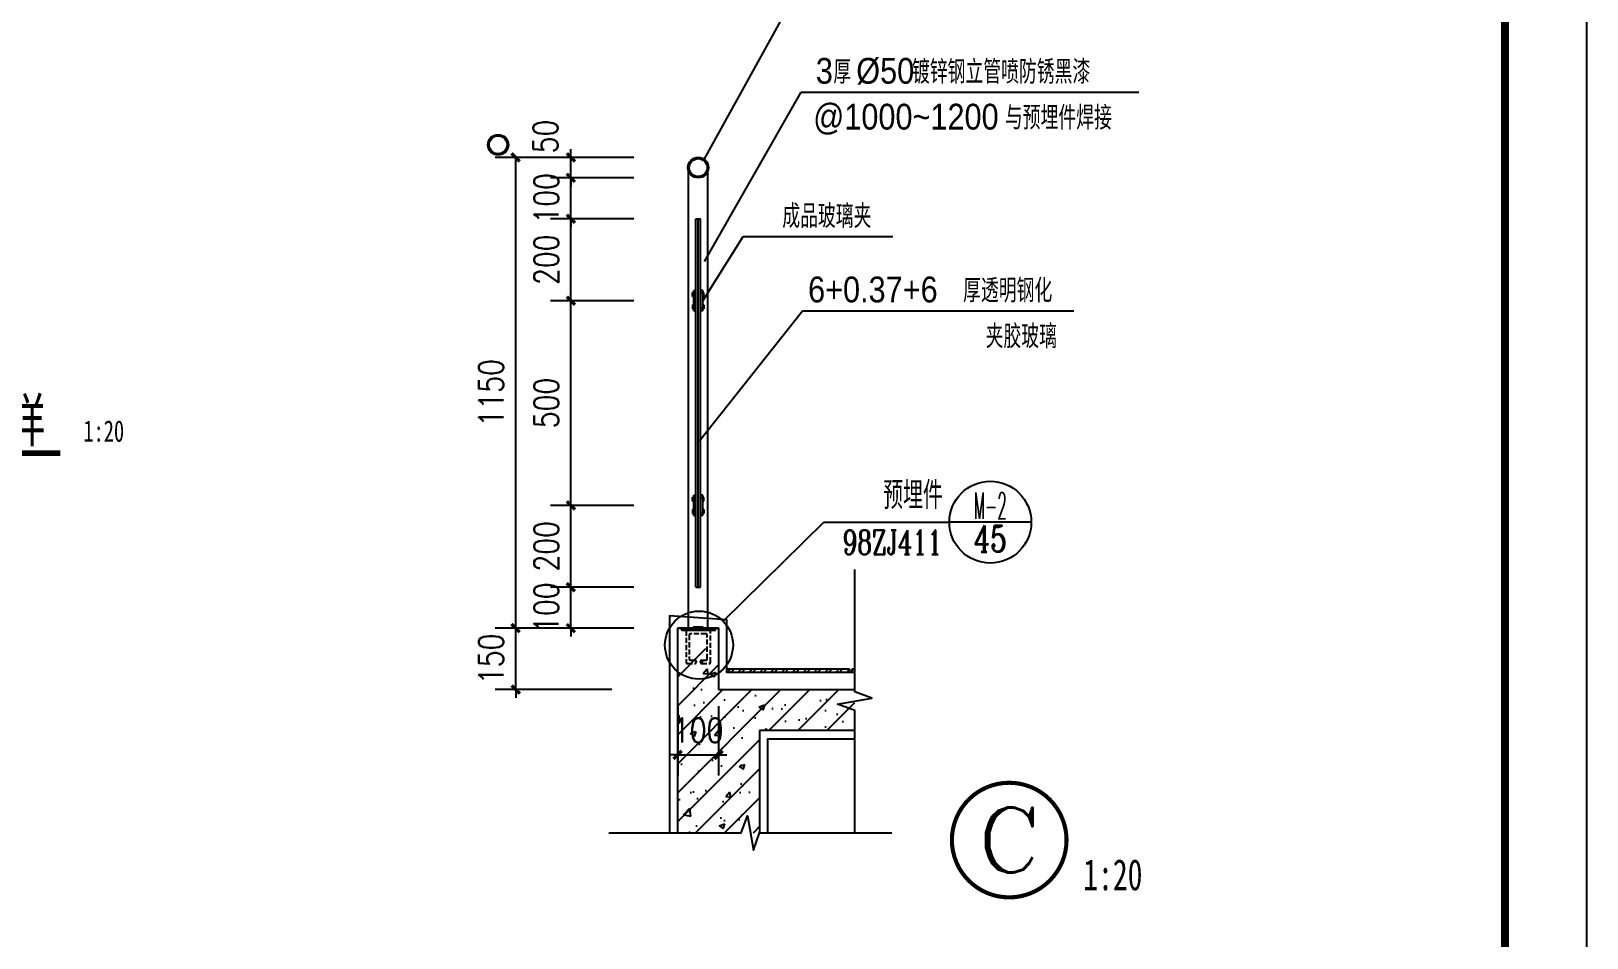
# Model space of a CAD drawing. Extents: x 718358 to 1668613, y -348838 to -159582.
# Drawn here: x 898708 to 902508, y -345425 to -343210 of the extents above; entities that cross this region are included whole.
import ezdxf
from ezdxf.enums import TextEntityAlignment as Align

# ---------------------------------------------------------------- set-up
doc = ezdxf.new("R2010")
doc.units = 0
doc.header["$LTSCALE"] = 1000
doc.linetypes.add('DASH', pattern=[0.35, 0.25, -0.1])
for name, color, linetype in [('DIM_IDEN', 3, 'Continuous'), ('DIM_LEAD', 3, 'Continuous'), ('PUB_TEXT', 10, 'Continuous'), ('WALL', 7, 'Continuous'), ('建-可见线', 7, 'Continuous'), ('建-图例填充', 251, 'Continuous'), ('建-图框', 4, 'Continuous'), ('建-尺寸', 73, 'Continuous'), ('建-引出', 3, 'Continuous'), ('建-柱子', 6, 'Continuous'), ('建-符号', 3, 'Continuous'), ('建-符号说明', 7, 'Continuous'), ('建-粉刷线', 11, 'Continuous'), ('建-索引', 3, 'Continuous'), ('建-门窗', 4, 'Continuous')]:
    doc.layers.add(name, color=color, linetype=linetype)
doc.styles.add('_TCH_DIM', font='gt单线西文.shx', dxfattribs={"width": 0.8, "bigfont": 'gt单线中文.shx'})
doc.styles.add('_TCH_LABEL', font='COMPLEX', dxfattribs={"bigfont": 'GBCBIG'})
doc.styles.add('DIM_FONT', font='SIMPLEX.shx', dxfattribs={"width": 0.8, "bigfont": 'GBCBIG.shx'})
doc.styles.add('图名', font='', dxfattribs={"width": 0.7})
doc.styles.add('黑体字', font='simhei.ttf', dxfattribs={"width": 0.7})
doc.styles.get('图名').set_extended_font_data('NSimSun')
doc.dimstyles.new('DIMN20', dxfattribs={"dimscale": 0.2, "dimtxt": 300, "dimasz": 100, "dimexe": 250, "dimexo": 300, "dimgap": 150, "dimtad": 1, "dimdec": 0, "dimzin": 0, "dimdsep": 46, "dimtxsty": 'DIM_FONT', "dimblk": 'ARCHTICK', "dimcen": 0.09, "dimdle": 1, "dimclrt": 7, "dimazin": 2, "dimtfac": 1, "dimtdec": 0, "dimtix": 1, "dimtmove": 2, "dimatfit": 3, "dimldrblk": 'ARCHTICK', "dimfxl": 1, "dimtolj": 1, "dimtzin": 0, "dimarcsym": 0})

# ---------------------------------------------------------------- blocks, each defined once
blk = doc.blocks.new('_ArchTick')
at = {"color": 0, "linetype": 'ByBlock', "const_width": 0.4}
blk.add_lwpolyline([(-0.5, -0.5), (0.5, 0.5)], dxfattribs=at)
blk = doc.blocks.new('*D2968')
at = {"layer": 'Defpoints', "color": 0, "transparency": 16777216}
for p in [(900287.2, -344799.4), (900387.2, -344799.4), (900387.2, -344978.3)]:
    blk.add_point(p, dxfattribs=at)
at = {"layer": '建-尺寸', "color": 0, "lineweight": -2, "transparency": 16777216}
for p, q in [((900287.2, -344859.4), (900287.2, -345028.3)), ((900387.2, -344859.4), (900387.2, -345028.3)), ((900287.2, -344978.3), (900267.2, -344978.3)), ((900287.2, -344978.3), (900387.2, -344978.3)), ((900387.2, -344978.3), (900407.2, -344978.3))]:
    blk.add_line(p, q, dxfattribs=at)
at = {"layer": '建-尺寸', "color": 0, "lineweight": -2, "transparency": 16777216, "xscale": 20, "yscale": 20, "zscale": 20}
blk.add_blockref('_ArchTick', (900287.2, -344978.3), dxfattribs=at)
at = {"layer": '建-尺寸', "color": 0, "lineweight": -2, "transparency": 16777216, "xscale": 20, "yscale": 20, "zscale": 20, "rotation": 180}
blk.add_blockref('_ArchTick', (900387.2, -344978.3), dxfattribs=at)
at = {"layer": '建-尺寸', "color": 7, "transparency": 16777216, "insert": (900337.2, -344918.3), "char_height": 60, "attachment_point": 5, "style": 'DIM_FONT'}
blk.add_mtext('\\A1;100', dxfattribs=at)
blk = doc.blocks.new('*D2969')
at = {"layer": 'Defpoints', "color": 0, "transparency": 16777216}
for p in [(899891.4, -344668.6), (900186.4, -344668.6), (900186.4, -344818.7)]:
    blk.add_point(p, dxfattribs=at)
at = {"layer": '建-尺寸', "color": 0, "lineweight": -2, "transparency": 16777216}
for p, q in [((899891.4, -344668.6), (899891.4, -344648.6)), ((900126.4, -344668.6), (899841.4, -344668.6)), ((899891.4, -344818.7), (899891.4, -344668.6)), ((900126.4, -344818.7), (899841.4, -344818.7)), ((899891.4, -344818.7), (899891.4, -344838.7))]:
    blk.add_line(p, q, dxfattribs=at)
at = {"layer": '建-尺寸', "color": 0, "lineweight": -2, "transparency": 16777216, "xscale": 20, "yscale": 20, "zscale": 20}
for p, rotation in [((899891.4, -344668.6), 270), ((899891.4, -344818.7), 90)]:
    blk.add_blockref('_ArchTick', p, dxfattribs=dict(at, rotation=rotation))
at = {"layer": '建-尺寸', "color": 7, "transparency": 16777216, "insert": (899831.4, -344743.6), "char_height": 60, "attachment_point": 5, "rotation": 90, "style": 'DIM_FONT'}
blk.add_mtext('\\A1;150', dxfattribs=at)
blk = doc.blocks.new('*D2970')
at = {"layer": 'Defpoints', "color": 0, "transparency": 16777216}
for p in [(899891.4, -343518.7), (900186.4, -343518.7), (900186.4, -344668.6)]:
    blk.add_point(p, dxfattribs=at)
at = {"layer": '建-尺寸', "color": 0, "lineweight": -2, "transparency": 16777216}
for p, q in [((900126.4, -343518.7), (899841.4, -343518.7)), ((899891.4, -344668.8), (899891.4, -343518.5)), ((900126.4, -344668.6), (899841.4, -344668.6))]:
    blk.add_line(p, q, dxfattribs=at)
at = {"layer": '建-尺寸', "color": 0, "lineweight": -2, "transparency": 16777216, "xscale": 20, "yscale": 20, "zscale": 20}
for p, rotation in [((899891.4, -343518.7), 90), ((899891.4, -344668.6), 270)]:
    blk.add_blockref('_ArchTick', p, dxfattribs=dict(at, rotation=rotation))
at = {"layer": '建-尺寸', "color": 7, "transparency": 16777216, "insert": (899831.4, -344093.6), "char_height": 60, "attachment_point": 5, "rotation": 90, "style": 'DIM_FONT'}
blk.add_mtext('\\A1;1150', dxfattribs=at)
blk = doc.blocks.new('*D2978')
at = {"layer": 'Defpoints', "color": 0, "transparency": 16777216}
for p in [(900026.2, -344568.7), (900240.3, -344568.7), (900240.3, -344668.7)]:
    blk.add_point(p, dxfattribs=at)
at = {"layer": '建-尺寸', "color": 0, "lineweight": -2, "transparency": 16777216}
for p, q in [((900180.3, -344568.7), (899976.2, -344568.7)), ((900026.2, -344568.7), (900026.2, -344548.7)), ((900026.2, -344668.7), (900026.2, -344568.7)), ((900180.3, -344668.7), (899976.2, -344668.7)), ((900026.2, -344668.7), (900026.2, -344688.7))]:
    blk.add_line(p, q, dxfattribs=at)
at = {"layer": '建-尺寸', "color": 0, "lineweight": -2, "transparency": 16777216, "xscale": 20, "yscale": 20, "zscale": 20}
for p, rotation in [((900026.2, -344568.7), 270), ((900026.2, -344668.7), 90)]:
    blk.add_blockref('_ArchTick', p, dxfattribs=dict(at, rotation=rotation))
at = {"layer": '建-尺寸', "color": 7, "transparency": 16777216, "insert": (899966.2, -344618.7), "char_height": 60, "attachment_point": 5, "rotation": 90, "style": 'DIM_FONT'}
blk.add_mtext('\\A1;100', dxfattribs=at)
blk = doc.blocks.new('*D2979')
at = {"layer": 'Defpoints', "color": 0, "transparency": 16777216}
for p in [(900026.2, -344368.7), (900240.3, -344368.7), (900240.3, -344568.7)]:
    blk.add_point(p, dxfattribs=at)
at = {"layer": '建-尺寸', "color": 0, "lineweight": -2, "transparency": 16777216}
for p, q in [((900180.3, -344368.7), (899976.2, -344368.7)), ((900026.2, -344568.9), (900026.2, -344368.5)), ((900180.3, -344568.7), (899976.2, -344568.7))]:
    blk.add_line(p, q, dxfattribs=at)
at = {"layer": '建-尺寸', "color": 0, "lineweight": -2, "transparency": 16777216, "xscale": 20, "yscale": 20, "zscale": 20}
for p, rotation in [((900026.2, -344368.7), 90), ((900026.2, -344568.7), 270)]:
    blk.add_blockref('_ArchTick', p, dxfattribs=dict(at, rotation=rotation))
at = {"layer": '建-尺寸', "color": 7, "transparency": 16777216, "insert": (899966.2, -344468.7), "char_height": 60, "attachment_point": 5, "rotation": 90, "style": 'DIM_FONT'}
blk.add_mtext('\\A1;200', dxfattribs=at)
blk = doc.blocks.new('*D2980')
at = {"layer": 'Defpoints', "color": 0, "transparency": 16777216}
for p in [(900026.2, -343868.7), (900240.3, -343868.7), (900240.3, -344368.7)]:
    blk.add_point(p, dxfattribs=at)
at = {"layer": '建-尺寸', "color": 0, "lineweight": -2, "transparency": 16777216}
for p, q in [((900180.3, -343868.7), (899976.2, -343868.7)), ((900026.2, -344368.9), (900026.2, -343868.5)), ((900180.3, -344368.7), (899976.2, -344368.7))]:
    blk.add_line(p, q, dxfattribs=at)
at = {"layer": '建-尺寸', "color": 0, "lineweight": -2, "transparency": 16777216, "xscale": 20, "yscale": 20, "zscale": 20}
for p, rotation in [((900026.2, -343868.7), 90), ((900026.2, -344368.7), 270)]:
    blk.add_blockref('_ArchTick', p, dxfattribs=dict(at, rotation=rotation))
at = {"layer": '建-尺寸', "color": 7, "transparency": 16777216, "insert": (899966.2, -344118.7), "char_height": 60, "attachment_point": 5, "rotation": 90, "style": 'DIM_FONT'}
blk.add_mtext('\\A1;500', dxfattribs=at)
blk = doc.blocks.new('*D2981')
at = {"layer": 'Defpoints', "color": 0, "transparency": 16777216}
for p in [(900026.2, -343668.7), (900240.3, -343668.7), (900240.3, -343868.7)]:
    blk.add_point(p, dxfattribs=at)
at = {"layer": '建-尺寸', "color": 0, "lineweight": -2, "transparency": 16777216}
for p, q in [((900180.3, -343668.7), (899976.2, -343668.7)), ((900026.2, -343868.9), (900026.2, -343668.5)), ((900180.3, -343868.7), (899976.2, -343868.7))]:
    blk.add_line(p, q, dxfattribs=at)
at = {"layer": '建-尺寸', "color": 0, "lineweight": -2, "transparency": 16777216, "xscale": 20, "yscale": 20, "zscale": 20}
for p, rotation in [((900026.2, -343668.7), 90), ((900026.2, -343868.7), 270)]:
    blk.add_blockref('_ArchTick', p, dxfattribs=dict(at, rotation=rotation))
at = {"layer": '建-尺寸', "color": 7, "transparency": 16777216, "insert": (899966.2, -343768.7), "char_height": 60, "attachment_point": 5, "rotation": 90, "style": 'DIM_FONT'}
blk.add_mtext('\\A1;200', dxfattribs=at)
blk = doc.blocks.new('*D2982')
at = {"layer": 'Defpoints', "color": 0, "transparency": 16777216}
for p in [(900026.2, -343568.7), (900240.3, -343568.7), (900240.3, -343668.7)]:
    blk.add_point(p, dxfattribs=at)
at = {"layer": '建-尺寸', "color": 0, "lineweight": -2, "transparency": 16777216}
for p, q in [((900026.2, -343568.7), (900026.2, -343548.7)), ((900180.3, -343568.7), (899976.2, -343568.7)), ((900026.2, -343668.7), (900026.2, -343568.7)), ((900180.3, -343668.7), (899976.2, -343668.7)), ((900026.2, -343668.7), (900026.2, -343688.7))]:
    blk.add_line(p, q, dxfattribs=at)
at = {"layer": '建-尺寸', "color": 0, "lineweight": -2, "transparency": 16777216, "xscale": 20, "yscale": 20, "zscale": 20}
for p, rotation in [((900026.2, -343568.7), 270), ((900026.2, -343668.7), 90)]:
    blk.add_blockref('_ArchTick', p, dxfattribs=dict(at, rotation=rotation))
at = {"layer": '建-尺寸', "color": 7, "transparency": 16777216, "insert": (899966.2, -343618.7), "char_height": 60, "attachment_point": 5, "rotation": 90, "style": 'DIM_FONT'}
blk.add_mtext('\\A1;100', dxfattribs=at)
blk = doc.blocks.new('*D2983')
at = {"layer": 'Defpoints', "color": 0, "transparency": 16777216}
for p in [(900026.2, -343518.7), (900240.3, -343518.7), (900240.3, -343568.7)]:
    blk.add_point(p, dxfattribs=at)
at = {"layer": '建-尺寸', "color": 0, "lineweight": -2, "transparency": 16777216}
for p, q in [((900180.3, -343518.7), (899976.2, -343518.7)), ((900026.2, -343518.7), (900026.2, -343498.7)), ((900026.2, -343568.7), (900026.2, -343518.7)), ((900180.3, -343568.7), (899976.2, -343568.7)), ((900026.2, -343568.7), (900026.2, -343588.7))]:
    blk.add_line(p, q, dxfattribs=at)
at = {"layer": '建-尺寸', "color": 0, "lineweight": -2, "transparency": 16777216, "xscale": 20, "yscale": 20, "zscale": 20}
for p, rotation in [((900026.2, -343518.7), 270), ((900026.2, -343568.7), 90)]:
    blk.add_blockref('_ArchTick', p, dxfattribs=dict(at, rotation=rotation))
at = {"layer": '建-尺寸', "color": 7, "transparency": 16777216, "insert": (899964.2, -343467.6), "char_height": 60, "attachment_point": 5, "rotation": 90, "style": 'DIM_FONT'}
blk.add_mtext('\\A1;50', dxfattribs=at)

msp = doc.modelspace()

# ---------------------------------------------------------------- hatches: boundary and pattern name
at = {"layer": '建-可见线'}
h = msp.add_hatch(dxfattribs=at)
h.set_pattern_fill('ANSI32', color=0, scale=50, style=0)
h.set_pattern_definition([(45, (942913.09, -305123.156), (-13.258252, 13.258252), []), (45, (942921.928, -305123.156), (-13.258252, 13.258252), [])])
h.paths.add_polyline_path([(900297.2, -344668.7), (900297.2, -344674.7), (900377.7, -344674.7), (900377.7, -344668.7)])
at = {"layer": '建-图例填充'}
h = msp.add_hatch(dxfattribs=at)
h.set_pattern_fill('钢筋混凝土', color=256, scale=20, style=0)
h.set_pattern_definition([(45, (388234.69, -813423.94), (-35.355339, 35.355339), []), (50, (388234.69, -813423.94), (143.452037, -12.550427), [15, -165]), (355, (388234.69, -813423.94), (-27.750267, 150.438427), [12, -132]), (100.4514, (388246.65, -813424.98), (115.701876, 137.887908), [12.748038, -140.228422]), (46.1842, (388234.7, -813383.94), (213.44821, -33.103803), [22.5, -247.5]), (96.6356, (388252.48, -813386.7), (186.93254, 194.823574), [19.12206, -210.3426]), (351.1842, (388234.7, -813383.94), (186.93239, 194.82372), [18, -198]), (21, (388254.69, -813393.94), (119.38141, -80.523778), [15, -165]), (326, (388254.69, -813393.94), (48.663066, 145.03001), [12, -132]), (71.4514, (388264.64, -813400.65), (168.044526, 64.5061), [12.748038, -140.228422]), (37.5, (388234.69, -813423.94), (2.431971, 66.5787708), [0, -130.4, 0, -134, 0, -132.5]), (7.5, (388234.69, -813423.94), (52.6139075, 78.8823424), [0, -76.4, 0, -127.4, 0, -50.5]), (327.5, (388190.09, -813423.94), (106.7644872, -4.5109743), [0, -50, 0, -156, 0, -207]), (317.5, (388170.09, -813423.94), (116.637234, 20.020996), [0, -65, 0, -103.6, 0, -147])])
h.paths.add_polyline_path([(900487.2, -344918.7), (900719.5, -344918.7), (900719.5, -344818.7), (900387.2, -344818.7), (900387.2, -344718.7), (900287.2, -344718.7), (900287.2, -344818.7), (900287.2, -345168.7), (900487.2, -345168.7)])
at = {"layer": '建-粉刷线'}
h = msp.add_hatch(dxfattribs=at)
h.set_pattern_fill('ANSI32', color=256, scale=50, style=0)
h.set_pattern_definition([(45, (875934.073, -335574.602), (-13.258252, 13.258252), []), (45, (875942.912, -335574.602), (-13.258252, 13.258252), [])])
h.paths.add_polyline_path([(900707.2, -344776.7), (900707.2, -344768.7), (900407.2, -344768.7), (900407.2, -344776.7)])
h.paths.add_polyline_path([(900719.5, -344768.7), (900712.2, -344768.7), (900712.2, -344776.7), (900719.5, -344776.7)])

# ---------------------------------------------------------------- linework, layer by layer
at = {"layer": 'DIM_IDEN', "const_width": 10}
msp.add_lwpolyline([(901236.9, -345186.3, 1), (900956.9, -345186.3, 1)], format="xyb", close=True, dxfattribs=at)
at = {"layer": 'DIM_LEAD'}
msp.add_line((900352.3, -343772.7), (900589, -343359.7), dxfattribs=at)
at = {"layer": 'WALL'}
msp.add_line((900387.2, -344668.7), (900287.2, -344668.7), dxfattribs=at)
at = {"layer": '建-可见线', "color": 0}
for p, q in [((900313.7, -344668.7), (900313.7, -343552.2)), ((900360.7, -344668.7), (900360.7, -343552.2)), ((900323.2, -343848.7), (900326.2, -343848.7)), ((900323.2, -343858.7), (900323.2, -343848.7)), ((900323.2, -343858.7), (900326.2, -343858.7)), ((900326.2, -343843.7), (900331.2, -343843.7)), ((900326.2, -343893.7), (900326.2, -343843.7)), ((900326.2, -343850.7), (900331.2, -343850.7)), ((900348.2, -343843.7), (900343.2, -343843.7)), ((900348.2, -343850.7), (900343.2, -343850.7)), ((900348.2, -343893.7), (900348.2, -343843.7)), ((900351.2, -343848.7), (900348.2, -343848.7)), ((900351.2, -343858.7), (900348.2, -343858.7)), ((900351.2, -343858.7), (900351.2, -343848.7)), ((900323.2, -343878.7), (900326.2, -343878.7)), ((900323.2, -343878.7), (900323.2, -343888.7)), ((900323.2, -343888.7), (900326.2, -343888.7)), ((900326.2, -343886.7), (900331.2, -343886.7)), ((900326.2, -343893.7), (900331.2, -343893.7)), ((900348.2, -343886.7), (900343.2, -343886.7)), ((900348.2, -343893.7), (900343.2, -343893.7)), ((900351.2, -343878.7), (900348.2, -343878.7)), ((900351.2, -343888.7), (900348.2, -343888.7)), ((900351.2, -343878.7), (900351.2, -343888.7)), ((900323.2, -344348.7), (900326.2, -344348.7)), ((900323.2, -344358.7), (900323.2, -344348.7)), ((900326.2, -344343.7), (900331.2, -344343.7)), ((900326.2, -344393.7), (900326.2, -344343.7)), ((900326.2, -344350.7), (900331.2, -344350.7)), ((900348.2, -344343.7), (900343.2, -344343.7)), ((900348.2, -344350.7), (900343.2, -344350.7)), ((900348.2, -344393.7), (900348.2, -344343.7)), ((900351.2, -344348.7), (900348.2, -344348.7)), ((900351.2, -344358.7), (900351.2, -344348.7)), ((900323.2, -344358.7), (900326.2, -344358.7)), ((900323.2, -344378.7), (900326.2, -344378.7)), ((900323.2, -344378.7), (900323.2, -344388.7)), ((900323.2, -344388.7), (900326.2, -344388.7)), ((900326.2, -344386.7), (900331.2, -344386.7)), ((900326.2, -344393.7), (900331.2, -344393.7)), ((900348.2, -344386.7), (900343.2, -344386.7)), ((900348.2, -344393.7), (900343.2, -344393.7)), ((900351.2, -344358.7), (900348.2, -344358.7)), ((900351.2, -344378.7), (900348.2, -344378.7)), ((900351.2, -344388.7), (900348.2, -344388.7)), ((900351.2, -344378.7), (900351.2, -344388.7)), ((900297.2, -344674.7), (900297.2, -344668.7)), ((900379.7, -344674.7), (900297.2, -344674.7)), ((900367.5, -344674.7), (900307.5, -344674.7)), ((900326.9, -344663.6), (900326.9, -344668.7)), ((900329.4, -344663.6), (900329.4, -344668.7)), ((900331.9, -344663.6), (900331.9, -344668.7)), ((900334.4, -344663.6), (900334.4, -344668.7)), ((900336.9, -344663.6), (900336.9, -344668.7)), ((900339.4, -344663.6), (900339.4, -344668.7)), ((900341.9, -344663.6), (900341.9, -344668.7)), ((900344.4, -344663.6), (900344.4, -344668.7)), ((900346.9, -344663.6), (900346.9, -344668.7)), ((900379.7, -344674.7), (900379.7, -344668.7)), ((900332.5, -344749.7), (900332.5, -344751.7)), ((900342.5, -344751.7), (900342.5, -344749.7))]:
    msp.add_line(p, q, dxfattribs=at)
at = {"layer": '建-可见线', "color": 0, "linetype": 'DASH', "ltscale": 0.05}
for p, q in [((900307.5, -344674.7), (900307.5, -344751.7)), ((900315.5, -344685.7), (900315.5, -344743.7)), ((900356.5, -344682.7), (900318.5, -344682.7)), ((900359.5, -344743.7), (900359.5, -344685.7)), ((900367.5, -344751.7), (900367.5, -344674.7)), ((900310.5, -344754.7), (900329.5, -344754.7)), ((900318.5, -344746.7), (900329.5, -344746.7)), ((900345.5, -344746.7), (900356.5, -344746.7)), ((900345.5, -344754.7), (900364.5, -344754.7))]:
    msp.add_line(p, q, dxfattribs=at)
at = {"layer": '建-可见线', "color": 0}
for centre, radius in [((899848.6, -343487.9), 25), ((899848.6, -343487.9), 22), ((900337.2, -343543.7), 25), ((900337.2, -343543.7), 22)]:
    msp.add_circle(centre, radius, dxfattribs=at)
for centre, start, end in [((900318.5, -344685.7), 90, 180), ((900356.5, -344685.7), 0, 90), ((900310.5, -344751.7), 180, 270), ((900318.5, -344743.7), 180, 270), ((900329.5, -344749.7), 0, 90), ((900329.5, -344751.7), 270, 0), ((900345.5, -344749.7), 90, 180), ((900345.5, -344751.7), 180, 270), ((900356.5, -344743.7), 270, 0), ((900364.5, -344751.7), 270, 0)]:
    msp.add_arc(centre, 3, start, end, dxfattribs=at)
at = {"layer": '建-图框'}
msp.add_lwpolyline([(885687.9, -348837.6), (902507.9, -348837.6), (902507.9, -336957.6), (885687.9, -336957.6)], close=True, dxfattribs=at)
at = {"layer": '建-图框', "const_width": 20}
msp.add_lwpolyline([(886187.9, -348637.6), (902307.9, -348637.6), (902307.9, -337157.6), (886187.9, -337157.6)], close=True, dxfattribs=at)
at = {"layer": '建-引出'}
for p, q in [((900352.3, -343772.7), (900589, -343359.7)), ((900589, -343359.7), (901413.1, -343359.7)), ((900348.2, -343868.7), (900447.4, -343712.1)), ((900447.4, -343712.1), (900812.9, -343712.1)), ((900339.2, -344212.2), (900591.8, -343893.8)), ((900591.8, -343893.8), (901254.5, -343893.8))]:
    msp.add_line(p, q, dxfattribs=at)
at = {"layer": '建-柱子'}
for p, q in [((900287.2, -345168.7), (900287.2, -344818.7)), ((900387.2, -344818.7), (900719.5, -344818.7)), ((900719.5, -344918.7), (900487.2, -344918.7)), ((900487.2, -344918.7), (900487.2, -345168.7))]:
    msp.add_line(p, q, dxfattribs=at)
msp.add_lwpolyline([(900287.2, -344818.7), (900287.2, -344668.7), (900387.2, -344668.7), (900387.2, -344818.7)], dxfattribs=at)
at = {"layer": '建-符号', "const_width": 14}
msp.add_lwpolyline([(898344.6, -344241.2), (898779.5, -344241.2)], dxfattribs=at)
at = {"layer": '建-符号'}
for points in [[(900719.5, -345168.7), (900719.5, -344869.6), (900677.5, -344854.3), (900761.5, -344839.5), (900719.5, -344824.6), (900719.5, -344525.6)], [(900119.1, -345168.7), (900442.2, -345168.7), (900457.5, -345126.7), (900472.3, -345210.7), (900487.2, -345168.7), (900810.3, -345168.7)]]:
    msp.add_lwpolyline(points, dxfattribs=at)
at = {"layer": '建-粉刷线'}
for p, q in [((900707.2, -344776.7), (900707.2, -344768.7)), ((900719.5, -344768.7), (900712.2, -344768.7)), ((900712.2, -344776.7), (900712.2, -344768.7))]:
    msp.add_line(p, q, dxfattribs=at)
for points in [[(900707.2, -344768.7), (900407.2, -344768.7), (900407.2, -344648.7), (900267.2, -344638.7), (900267.2, -345168.7)], [(900719.5, -344776.7), (900407.2, -344776.7), (900407.2, -344768.7)], [(900507.2, -345168.7), (900507.2, -344939.2), (900719.5, -344938.7)]]:
    msp.add_lwpolyline(points, dxfattribs=at)
at = {"layer": '建-索引'}
for p, q in [((900352, -343523.6), (900605.4, -343064.3)), ((900398.3, -344651.8), (900643.7, -344409.8)), ((900643.7, -344409.8), (900950.7, -344409.8)), ((901150.7, -344409.8), (900950.7, -344409.8))]:
    msp.add_line(p, q, dxfattribs=at)
for centre, radius in [((901050.7, -344409.8), 100), ((900339.2, -344710.1), 83.1)]:
    msp.add_circle(centre, radius, dxfattribs=at)
at = {"layer": '建-门窗'}
for p, q in [((900331.2, -344568.7), (900331.2, -343668.7)), ((900331.2, -343668.7), (900343.2, -343668.7)), ((900337.2, -344568.7), (900337.2, -343668.7)), ((900343.2, -344568.7), (900343.2, -343668.7)), ((900331.2, -344568.7), (900343.2, -344568.7))]:
    msp.add_line(p, q, dxfattribs=at)

# ---------------------------------------------------------------- texts
at = {"layer": 'PUB_TEXT', "style": '_TCH_LABEL', "width": 1.4}
msp.add_text('C', height=158.4, dxfattribs=at).set_placement((901017.7, -345265.5), (901176.1, -345265.5), align=Align.FIT)
at = {"layer": '建-符号说明'}
for s, height, style, width, p in [('3', 63, '_TCH_DIM', 0.888889, (900624.6, -343338.7)), ('厚', 57.3, '_TCH_DIM', 0.8, (900667.3, -343338.7)), ('%%c50', 63, '_TCH_DIM', 0.888889, (900723.3, -343338.7)), ('镀锌钢立管喷防锈黑漆', 57.32, '_TCH_DIM', 0.8, (900859.3, -343338.7)), ('@1000~1200', 63, '_TCH_DIM', 0.888889, (900618.1, -343450.7)), ('与预埋件焊接', 57.32, '_TCH_DIM', 0.8, (901086.4, -343450.7)), ('成品玻璃夹', 57.32, '_TCH_DIM', 0.8, (900542.6, -343691.1)), ('6+0.37+6', 63, '_TCH_DIM', 0.888889, (900605.6, -343872.8)), ('厚透明钢化', 57.32, '_TCH_DIM', 0.8, (900984.2, -343872.8)), ('夹胶玻璃', 57.32, '_TCH_DIM', 0.8, (901039.3, -343984.8)), ('雨篷大样', 104.56, '黑体字', 0.7, (898344.6, -344213.2, 0)), ('1:20', 52.28, '黑体字', 0.7, (898835.5, -344213.2, 0)), ('98ZJ411', 59.5, '_TCH_LABEL', 0.705882, (900689.7, -344488.6)), ('1:20', 75.95, '图名', 0.7, (901277.7, -345308.8))]:
    msp.add_text(s, height=height, dxfattribs=dict(at, style=style, width=width)).set_placement(p)
at = {"layer": '建-符号说明', "style": '_TCH_LABEL'}
msp.add_text('预埋件', height=67.52, dxfattribs=at).set_placement((900788.9, -344377.9))
for s, width, p, p2 in [('M-2', 0.403846, (901010.4, -344401.7), (901090.9, -344401.7)), ('45', 0.75, (901010.4, -344482.2), (901090.9, -344482.2))]:
    msp.add_text(s, height=64.4, dxfattribs=dict(at, width=width)).set_placement(p, p2, align=Align.FIT)

# ---------------------------------------------------------------- dimensions: what is measured, and where the dimension line sits
at = {"layer": '建-尺寸'}
dim = msp.add_linear_dim(base=(900026.2, -343518.7), p1=(900240.3, -343568.7), p2=(900240.3, -343518.7), angle=90, dimstyle='DIMN20', dxfattribs=at)
dim.commit()
dim.dimension.update_dxf_attribs({"geometry": '*D2983', "text_midpoint": (899964.2, -343467.6), "dimtype": 161})
for p1, p2, distance, picture, middle in [((900186.4, -344668.6), (900186.4, -343518.7), 295, '*D2970', (899831.4, -344093.6)), ((900240.3, -343668.7), (900240.3, -343568.7), 214.1, '*D2982', (899966.2, -343618.7)), ((900240.3, -343868.7), (900240.3, -343668.7), 214.1, '*D2981', (899966.2, -343768.7)), ((900240.3, -344368.7), (900240.3, -343868.7), 214.1, '*D2980', (899966.2, -344118.7)), ((900240.3, -344568.7), (900240.3, -344368.7), 214.1, '*D2979', (899966.2, -344468.7)), ((900240.3, -344668.7), (900240.3, -344568.7), 214.1, '*D2978', (899966.2, -344618.7)), ((900186.4, -344818.7), (900186.4, -344668.6), 295, '*D2969', (899831.4, -344743.6)), ((900287.2, -344799.4), (900387.2, -344799.4), -178.9, '*D2968', (900337.2, -344918.3))]:
    dim = msp.add_aligned_dim(p1=p1, p2=p2, distance=distance, dimstyle='DIMN20', dxfattribs=at)
    dim.commit()
    dim.dimension.update_dxf_attribs({"geometry": picture, "text_midpoint": middle})

doc.saveas('drawing.dxf')
